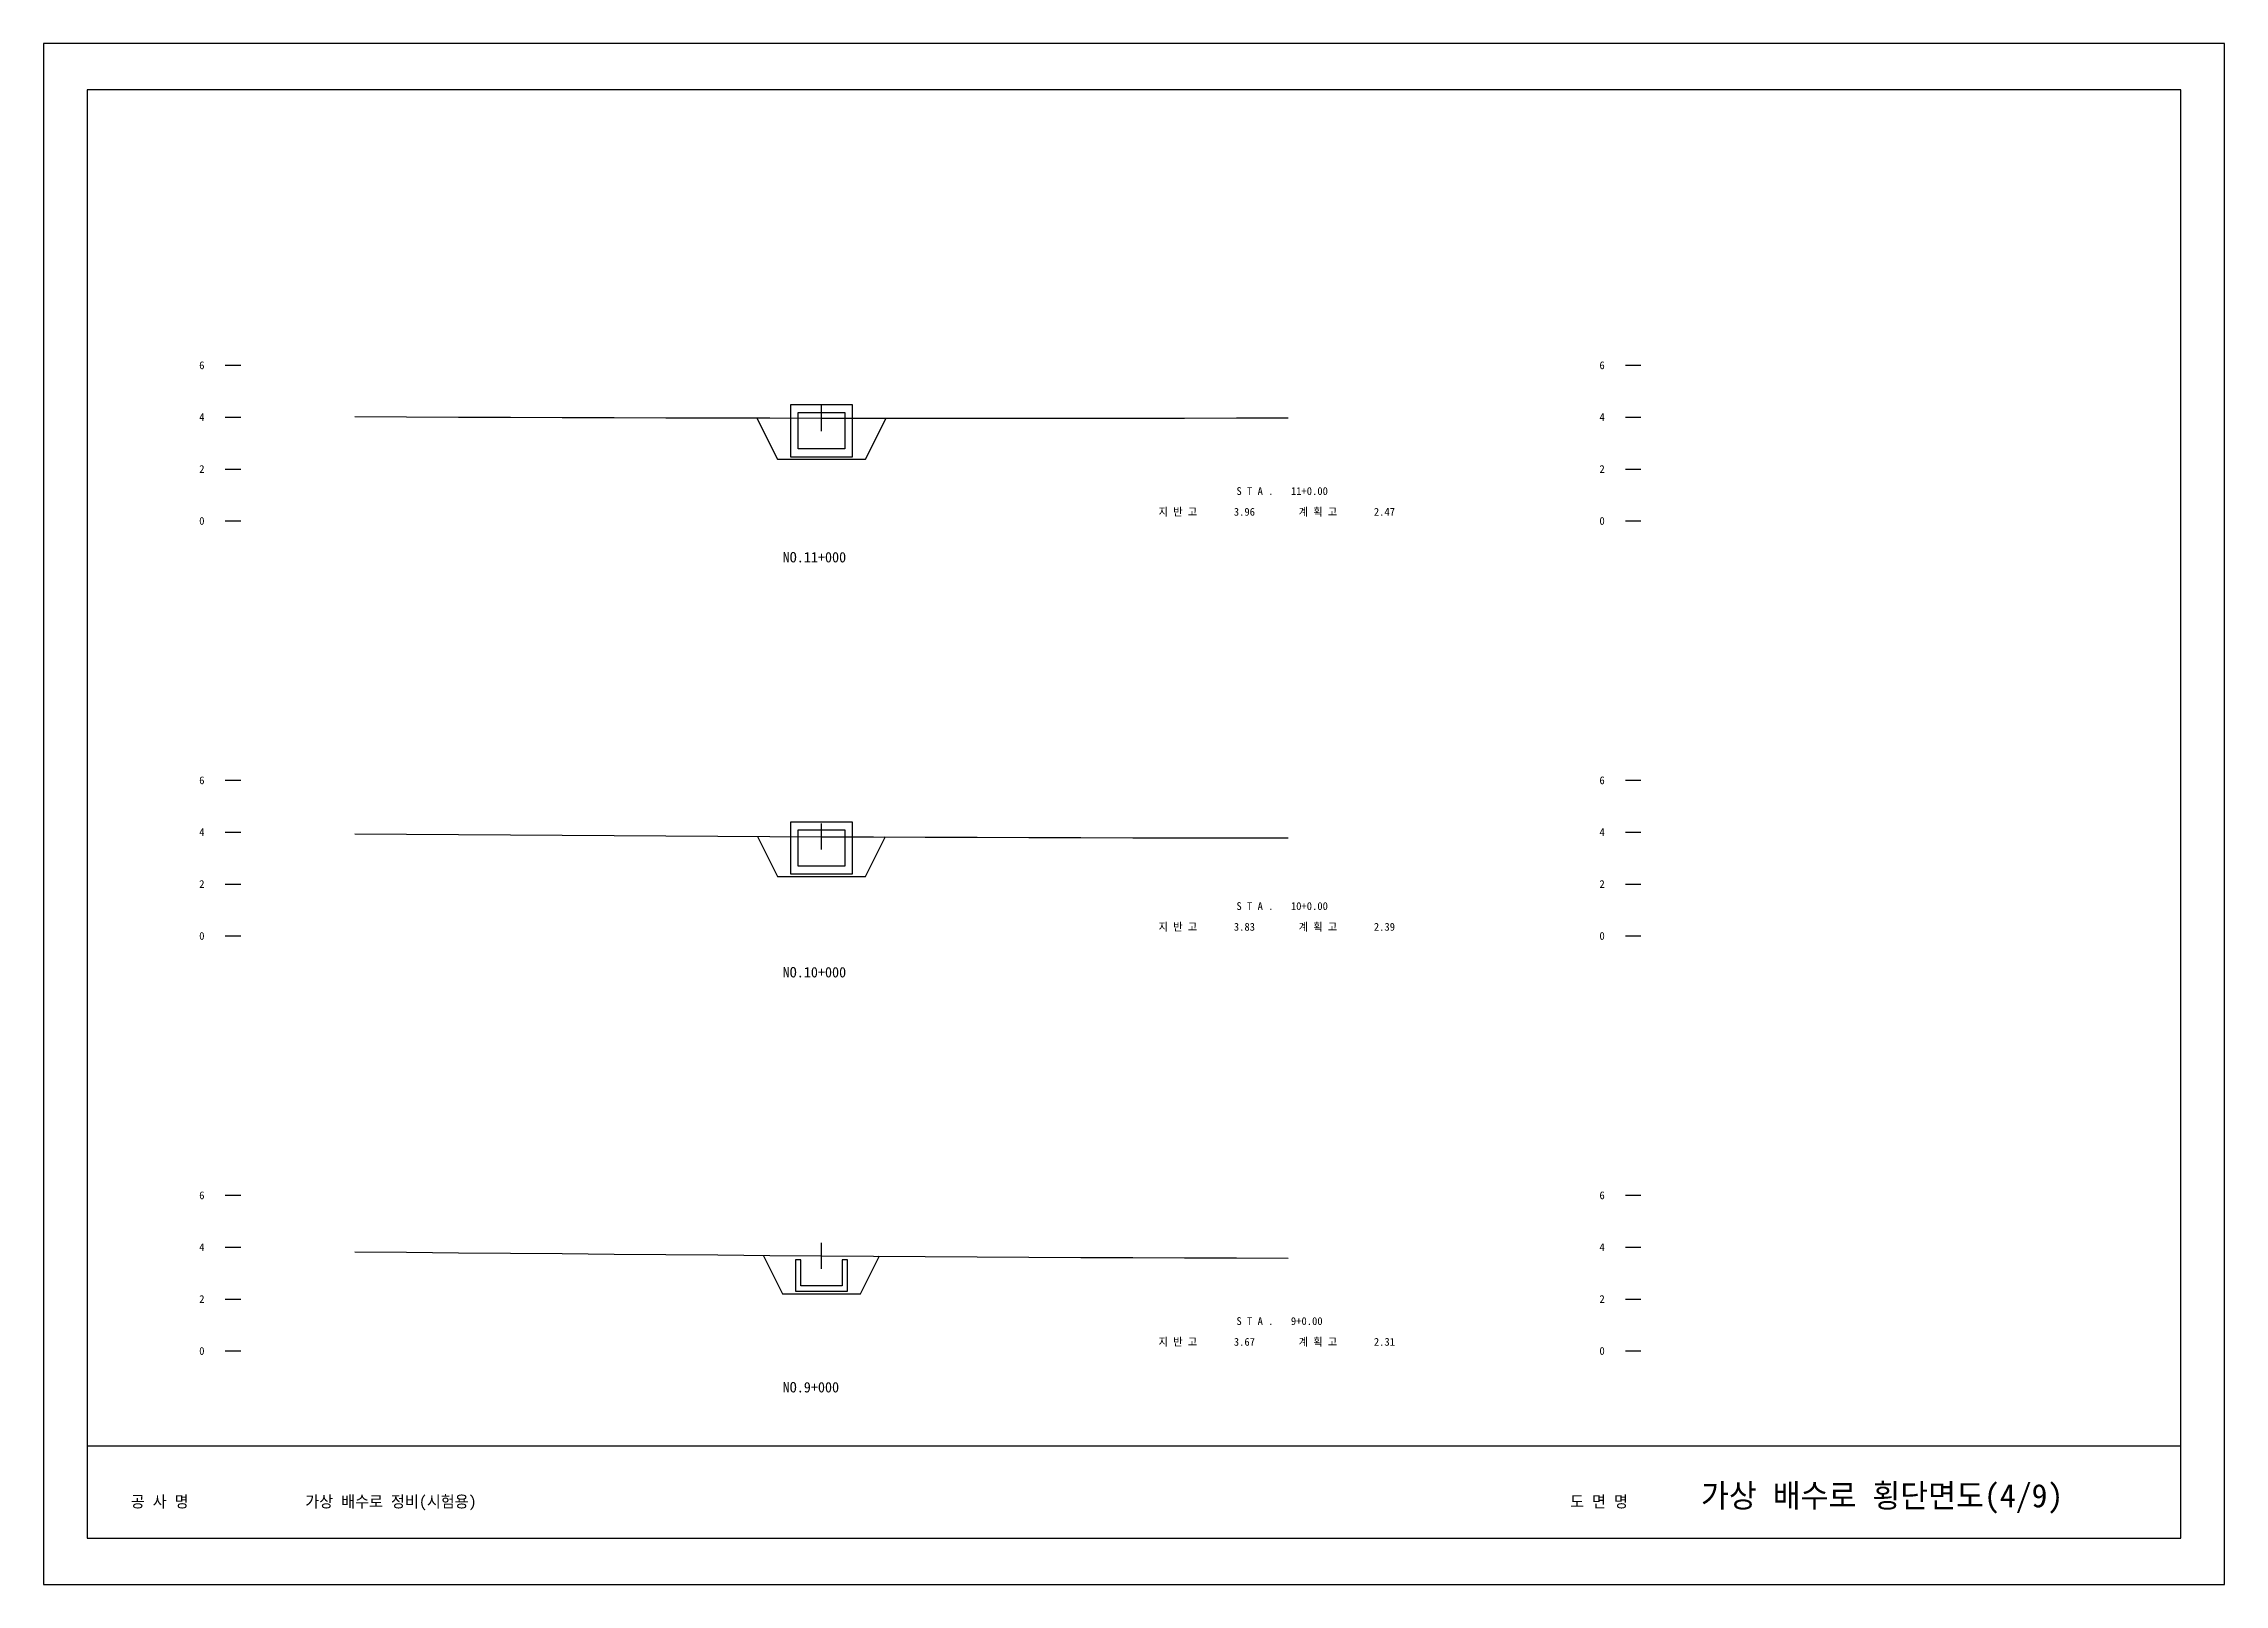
# Model space of a CAD drawing. Header units: millimetres. Extents: x 20000 to 30844, y 0 to 659.
# Drawn here: x 30285 to 30369.1, y 0 to 59.4 of the extents above; entities that cross this region are included whole.
import ezdxf

# ---------------------------------------------------------------- set-up
doc = ezdxf.new("R2010")
doc.units = ezdxf.units.MM
for name, color, linetype in [('dt1', 7, 'Continuous'), ('FORM', 7, 'Continuous'), ('GROUND', 3, 'Continuous'), ('STATION', 2, 'Continuous'), ('TICK', 1, 'Continuous'), ('계획선', 5, 'Continuous'), ('구조물', 4, 'Continuous')]:
    doc.layers.add(name, color=color, linetype=linetype)

msp = doc.modelspace()

# ---------------------------------------------------------------- linework, layer by layer
at = {"layer": 'dt1'}
for p, q in [((30292, 47), (30292.6, 47)), ((30346, 47), (30346.6, 47)), ((30292, 45), (30292.6, 45)), ((30346, 45), (30346.6, 45)), ((30292, 43), (30292.6, 43)), ((30346, 43), (30346.6, 43)), ((30292, 41), (30292.6, 41)), ((30346, 41), (30346.6, 41)), ((30292, 31), (30292.6, 31)), ((30346, 31), (30346.6, 31)), ((30292, 29), (30292.6, 29)), ((30346, 29), (30346.6, 29)), ((30292, 27), (30292.6, 27)), ((30346, 27), (30346.6, 27)), ((30292, 25), (30292.6, 25)), ((30346, 25), (30346.6, 25)), ((30292, 15), (30292.6, 15)), ((30346, 15), (30346.6, 15)), ((30292, 13), (30292.6, 13)), ((30346, 13), (30346.6, 13)), ((30292, 11), (30292.6, 11)), ((30346, 11), (30346.6, 11)), ((30292, 9), (30292.6, 9)), ((30346, 9), (30346.6, 9))]:
    msp.add_line(p, q, dxfattribs=at)
at = {"layer": 'FORM'}
msp.add_line((30286.682, 5.346), (30367.418, 5.346), dxfattribs=at)
for points in [[(30285, 0), (30369.1, 0), (30369.1, 59.4), (30285, 59.4)], [(30286.682, 1.782), (30367.418, 1.782), (30367.418, 57.618), (30286.682, 57.618)]]:
    msp.add_lwpolyline(points, close=True, dxfattribs=at)
at = {"layer": 'GROUND'}
for points in [[(30297, 45.021), (30299, 45.013), (30301, 45.005), (30303, 44.998), (30305, 44.991), (30307, 44.984), (30309, 44.978), (30311, 44.973), (30313, 44.968), (30315, 44.964), (30317, 44.961), (30319, 44.959), (30321, 44.958), (30323, 44.958), (30325, 44.959), (30327, 44.961), (30329, 44.964), (30331, 44.968), (30333, 44.973)], [(30297, 28.936), (30299, 28.922), (30301, 28.909), (30303, 28.895), (30305, 28.882), (30307, 28.87), (30309, 28.858), (30311, 28.846), (30313, 28.835), (30315, 28.825), (30317, 28.816), (30319, 28.808), (30321, 28.801), (30323, 28.795), (30325, 28.79), (30327, 28.786), (30329, 28.784), (30331, 28.783), (30333, 28.783)], [(30297, 12.825), (30299, 12.807), (30301, 12.788), (30303, 12.77), (30305, 12.752), (30307, 12.734), (30309, 12.717), (30311, 12.7), (30313, 12.684), (30315, 12.669), (30317, 12.654), (30319, 12.641), (30321, 12.629), (30323, 12.617), (30325, 12.608), (30327, 12.599), (30329, 12.592), (30331, 12.586), (30333, 12.582)]]:
    msp.add_lwpolyline(points, dxfattribs=at)
at = {"layer": 'TICK'}
for p, q in [((30315, 44.46), (30315, 45.46)), ((30315, 28.33), (30315, 29.33)), ((30315, 12.17), (30315, 13.17))]:
    msp.add_line(p, q, dxfattribs=at)
at = {"layer": '계획선'}
for points in [[(30312.507, 44.96), (30313.3, 43.374), (30316.7, 43.374), (30317.493, 44.96)], [(30312.53, 28.83), (30313.3, 27.29), (30316.7, 27.29), (30317.47, 28.83)], [(30312.768, 12.67), (30313.5, 11.206), (30316.5, 11.206), (30317.232, 12.67)]]:
    msp.add_lwpolyline(points, dxfattribs=at)
at = {"layer": '구조물'}
for points in [[(30313.8, 43.474), (30316.2, 43.474), (30316.2, 45.474), (30313.8, 45.474)], [(30314.1, 43.774), (30314.1, 45.174), (30315.9, 45.174), (30315.9, 43.774)], [(30313.8, 27.39), (30316.2, 27.39), (30316.2, 29.39), (30313.8, 29.39)], [(30314.1, 27.69), (30314.1, 29.09), (30315.9, 29.09), (30315.9, 27.69)], [(30314, 11.306), (30316, 11.306), (30316, 12.506), (30315.8, 12.506), (30315.8, 11.506), (30314.2, 11.506), (30314.2, 12.506), (30314, 12.506)]]:
    msp.add_lwpolyline(points, close=True, dxfattribs=at)

# ---------------------------------------------------------------- texts
for s, p in [('S T A .', (30331, 42)), ('11+0.00', (30333.1, 42)), ('지 반 고', (30328, 41.2)), ('3.96', (30330.9, 41.2)), ('계 획 고', (30333.4, 41.2)), ('2.47', (30336.3, 41.2)), ('S T A .', (30331, 26)), ('10+0.00', (30333.1, 26)), ('지 반 고', (30328, 25.2)), ('3.83', (30330.9, 25.2)), ('계 획 고', (30333.4, 25.2)), ('2.39', (30336.3, 25.2)), ('S T A .', (30331, 10)), ('9+0.00', (30333.1, 10)), ('지 반 고', (30328, 9.2)), ('3.67', (30330.9, 9.2)), ('계 획 고', (30333.4, 9.2)), ('2.31', (30336.3, 9.2))]:
    msp.add_text(s, height=0.3).set_placement(p)
at = {"layer": 'dt1'}
for s, p in [('6', (30291, 46.85)), ('6', (30345, 46.85)), ('4', (30291, 44.85)), ('4', (30345, 44.85)), ('2', (30291, 42.85)), ('2', (30345, 42.85)), ('0', (30291, 40.85)), ('0', (30345, 40.85)), ('6', (30291, 30.85)), ('6', (30345, 30.85)), ('4', (30291, 28.85)), ('4', (30345, 28.85)), ('2', (30291, 26.85)), ('2', (30345, 26.85)), ('0', (30291, 24.85)), ('0', (30345, 24.85)), ('6', (30291, 14.85)), ('6', (30345, 14.85)), ('4', (30291, 12.85)), ('4', (30345, 12.85)), ('2', (30291, 10.85)), ('2', (30345, 10.85)), ('0', (30291, 8.85)), ('0', (30345, 8.85))]:
    msp.add_text(s, height=0.3, dxfattribs=at).set_placement(p)
at = {"layer": 'FORM'}
for s, height, p in [('공 사 명', 0.45, (30288.364, 2.97)), ('가상 배수로 정비(시험용)', 0.45, (30295.092, 2.97)), ('도 면 명', 0.45, (30343.87, 2.97)), ('가상 배수로 횡단면도(4/9)', 0.9, (30348.916, 2.97))]:
    msp.add_text(s, height=height, dxfattribs=at).set_placement(p)
at = {"layer": 'STATION'}
for s, p in [('NO.11+000', (30313.5, 39.4)), ('NO.10+000', (30313.5, 23.4)), ('NO.9+000', (30313.5, 7.4))]:
    msp.add_text(s, height=0.4, dxfattribs=at).set_placement(p)

doc.saveas('drawing.dxf')
